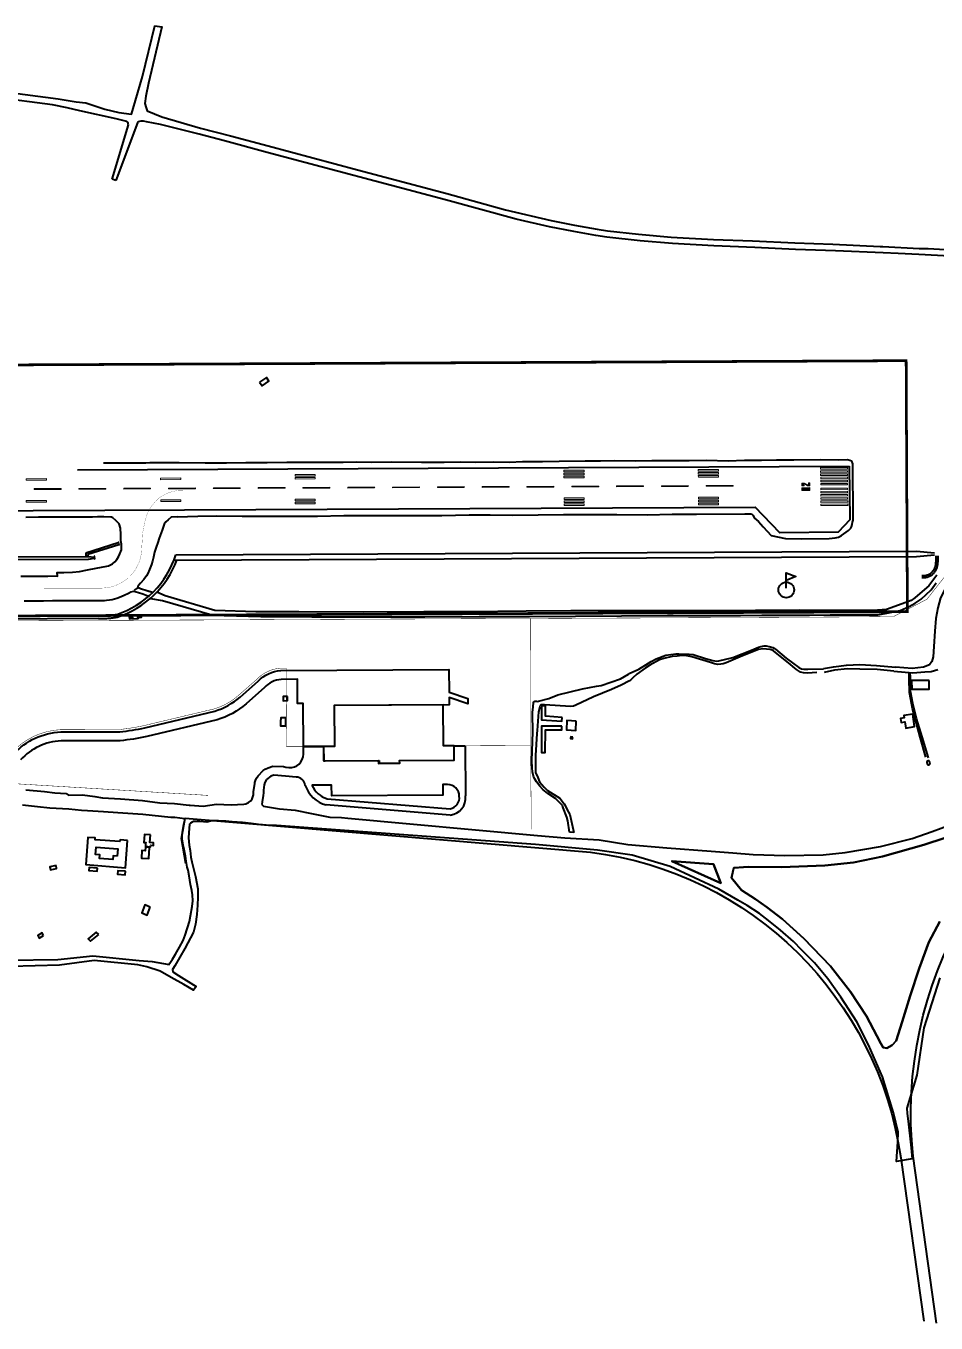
# Model space of a CAD drawing. Header units: metres. Extents: x 428 to 3974, y -4076 to 3914.
# Drawn here: x 898.875 to 899.315, y -366.821 to -366.194 of the extents above; entities that cross this region are included whole.
import ezdxf

# ---------------------------------------------------------------- set-up
doc = ezdxf.new("R2010")
doc.units = ezdxf.units.M
doc.header["$MEASUREMENT"] = 0
for name, pattern in [('CENTER', [50.8, 31.75, -6.35, 6.35, -6.35]), ('CONTINOUS', [0]), ('DASHED', [0.75, 0.5, -0.25]), ('HIDDEN', [9.525, 6.35, -3.175])]:
    doc.linetypes.add(name, pattern=pattern)
for name, color, linetype, lineweight in [('C-BLDG', 253, 'Continuous', 5), ('C-CLER-AERO', 253, 'Continuous', 5), ('C-EQPM-NAVD', 253, 'Continuous', 5), ('C-FENC-AIRF-SECU', 253, 'DASHED', 0), ('C-NTWK-WATR-AIRF', 253, 'HIDDEN', 0), ('C-ROAD-AIRF', 253, 'Continuous', 5), ('C-ROAD-LAND', 253, 'Continuous', 9), ('C-RUNN', 253, 'Continuous', 5), ('C-RUNN-CNTR', 253, 'Continuous', 18), ('C-RUNN-MARK', 253, 'Continuous', 0), ('C-RUNW-IDEN', 253, 'Continuous', 0), ('C-RUNW-MARK', 252, 'Continuous', 20), ('C-SHLD', 253, 'Continuous', 5)]:
    doc.layers.add(name, color=color, linetype=linetype, lineweight=lineweight)
doc.layers.add('C-STRM-HEAD WALL', color=253, linetype='Continuous')
doc.layers.add('C-TAXI-OTLN', color=4, linetype='Continuous')
doc.styles.add('ADPI R', font='swiss.ttf')
doc.linetypes.add('OLS', pattern='A,4,-2,4,-2,["OLS",ADPI R,S=1.2,R=0,X=-1.7,Y=-0.5],-2,4,-2,4,-2', length=26)

# ---------------------------------------------------------------- blocks, each defined once
blk = doc.blocks.new('Kholsi_Close-flat-4')
at = {"layer": 'C-STRM-HEAD WALL', "ltscale": 0.1}
for points in [[(-0.1, 1.5), (-1, 1.9)], [(0.1, -1.5), (-0.1, 1.5)], [(0.1, -1.5), (-0.7, -2)]]:
    blk.add_lwpolyline(points, dxfattribs=at)
blk = doc.blocks.new('Kholsi_Close-flat-5')
at = {"layer": 'C-STRM-HEAD WALL', "ltscale": 0.1, "elevation": -1323.5}
for points in [[(-2.8, 2.3), (-3.7, 2.5)], [(-1.9, -0.6), (-2.8, 2.3)], [(-1.9, -0.6), (-2.5, -1.3)]]:
    blk.add_lwpolyline(points, dxfattribs=at)
blk = doc.blocks.new('ID PISTE - 02-flat-1')
at = {"layer": 'C-RUNW-MARK'}
h = blk.add_hatch(color=256, dxfattribs=at)
h.paths.add_polyline_path([(-57, 1.1), (-57, 4.1), (-53.9, 4.1), (-50.4, 1.9), (-49.5, 1.9), (-49.5, 4.1), (-48, 4.1), (-48, 1.1), (-50.6, 1.1), (-54.1, 3.3), (-55.5, 3.3), (-55.5, 1.9), (-54.6, 1.9), (-54.6, 1.1)])
h.paths.add_polyline_path([(-57, -4.1), (-48, -4.1), (-48, -1.1), (-57, -1.1)])
h.paths.add_polyline_path([(-55.5, -1.9), (-55.5, -3.3), (-49.5, -3.3), (-49.5, -1.9)], flags=16)
at = {"layer": 'C-RUNW-MARK', "flags": 128}
for points in [[(-57, 1.1), (-57, 4.1), (-53.9, 4.1), (-50.4, 1.9), (-49.5, 1.9), (-49.5, 4.1), (-48, 4.1), (-48, 1.1), (-50.6, 1.1), (-54.1, 3.3), (-55.5, 3.3), (-55.5, 1.9), (-54.6, 1.9), (-54.6, 1.1)], [(-57, -4.1), (-48, -4.1), (-48, -1.1), (-57, -1.1)], [(-55.5, -1.9), (-55.5, -3.3), (-49.5, -3.3), (-49.5, -1.9)]]:
    blk.add_lwpolyline(points, close=True, dxfattribs=at)
blk = doc.blocks.new('*U204')
at = {"layer": 'C-RUNN-MARK'}
for points in [[(634049.6, 3064402.8), (634048.7, 3064403.2), (634037.8, 3064375.2), (634038.6, 3064374.9)], [(634031.3, 3064356.3), (634030.5, 3064356.6), (634019.6, 3064328.7), (634020.4, 3064328.4)], [(634013.1, 3064309.7), (634012.3, 3064310.1), (634001.3, 3064282.1), (634002.2, 3064281.8)], [(633994.9, 3064263.2), (633994, 3064263.5), (633983.1, 3064235.6), (633983.9, 3064235.3)], [(633976.6, 3064216.6), (633975.8, 3064217), (633964.8, 3064189), (633965.7, 3064188.7)], [(633958.4, 3064170.1), (633957.5, 3064170.4), (633946.6, 3064142.5), (633947.4, 3064142.1)], [(633940.1, 3064123.5), (633939.3, 3064123.9), (633928.3, 3064095.9), (633929.2, 3064095.6)], [(633921.9, 3064077), (633921, 3064077.3), (633910.1, 3064049.4), (633910.9, 3064049)], [(633903.6, 3064030.4), (633902.8, 3064030.7), (633891.9, 3064002.8), (633892.7, 3064002.5)], [(633885.4, 3063983.9), (633884.6, 3063984.2), (633873.6, 3063956.3), (633874.5, 3063955.9)], [(633867.2, 3063937.3), (633866.3, 3063937.6), (633855.4, 3063909.7), (633856.2, 3063909.4)], [(633848.9, 3063890.8), (633848.1, 3063891.1), (633837.1, 3063863.2), (633838, 3063862.8)], [(633830.7, 3063844.2), (633829.8, 3063844.5), (633818.9, 3063816.6), (633819.7, 3063816.3)], [(633812.4, 3063797.7), (633811.6, 3063798), (633800.6, 3063770), (633801.5, 3063769.7)], [(633794.2, 3063751.1), (633793.3, 3063751.4), (633782.4, 3063723.5), (633783.2, 3063723.2)], [(633775.9, 3063704.5), (633775.1, 3063704.9), (633764.2, 3063676.9), (633765, 3063676.6)]]:
    blk.add_hatch(color=256, dxfattribs=at).paths.add_polyline_path(points)
for points in [[(634048.7, 3064403.2), (634037.8, 3064375.2), (634038.6, 3064374.9), (634049.6, 3064402.8)], [(634030.5, 3064356.6), (634019.6, 3064328.7), (634020.4, 3064328.4), (634031.3, 3064356.3)], [(634012.3, 3064310.1), (634001.3, 3064282.1), (634002.2, 3064281.8), (634013.1, 3064309.7)], [(633994, 3064263.5), (633983.1, 3064235.6), (633983.9, 3064235.3), (633994.9, 3064263.2)], [(633975.8, 3064217), (633964.8, 3064189), (633965.7, 3064188.7), (633976.6, 3064216.6)], [(633957.5, 3064170.4), (633946.6, 3064142.5), (633947.4, 3064142.1), (633958.4, 3064170.1)], [(633939.3, 3064123.9), (633928.3, 3064095.9), (633929.2, 3064095.6), (633940.1, 3064123.5)], [(633921, 3064077.3), (633910.1, 3064049.4), (633910.9, 3064049), (633921.9, 3064077)], [(633902.8, 3064030.7), (633891.9, 3064002.8), (633892.7, 3064002.5), (633903.6, 3064030.4)], [(633884.6, 3063984.2), (633873.6, 3063956.3), (633874.5, 3063955.9), (633885.4, 3063983.9)], [(633866.3, 3063937.6), (633855.4, 3063909.7), (633856.2, 3063909.4), (633867.2, 3063937.3)], [(633848.1, 3063891.1), (633837.1, 3063863.2), (633838, 3063862.8), (633848.9, 3063890.8)], [(633829.8, 3063844.5), (633818.9, 3063816.6), (633819.7, 3063816.3), (633830.7, 3063844.2)], [(633811.6, 3063798), (633800.6, 3063770), (633801.5, 3063769.7), (633812.4, 3063797.7)], [(633793.3, 3063751.4), (633782.4, 3063723.5), (633783.2, 3063723.2), (633794.2, 3063751.1)], [(633775.1, 3063704.9), (633764.2, 3063676.9), (633765, 3063676.6), (633775.9, 3063704.5)]]:
    blk.add_lwpolyline(points, close=True, dxfattribs=at)
blk = doc.blocks.new('Sup 2400m-flat-2')
at = {"layer": 'C-RUNW-MARK'}
h = blk.add_hatch(color=256, dxfattribs=at)
h.paths.add_polyline_path([(-922.5, 13), (-922.5, 11.2), (-900, 11.2), (-900, 13)])
h.paths.add_polyline_path([(-922.5, -13.1), (-922.5, -11.3), (-900, -11.3), (-900, -13.1)])
h.paths.add_polyline_path([(-772.5, 13), (-772.5, 11.2), (-750, 11.2), (-750, 13)])
h.paths.add_polyline_path([(-772.5, -13.1), (-772.5, -11.3), (-750, -11.3), (-750, -13.1)])
h.paths.add_polyline_path([(-622.5, 16.3), (-622.5, 14.5), (-600, 14.5), (-600, 16.3)])
h.paths.add_polyline_path([(-600, 13), (-600, 11.2), (-622.5, 11.2), (-622.5, 13)])
h.paths.add_polyline_path([(-622.5, -16.4), (-622.5, -14.6), (-600, -14.6), (-600, -16.4)])
h.paths.add_polyline_path([(-600, -13.1), (-600, -11.3), (-622.5, -11.3), (-622.5, -13.1)])
h = blk.add_hatch(color=256, dxfattribs=at)
h.paths.add_polyline_path([(-322.5, 19.6), (-322.5, 17.8), (-300, 17.8), (-300, 19.6)])
h.paths.add_polyline_path([(-300, 16.3), (-300, 14.5), (-322.5, 14.5), (-322.5, 16.3)])
h.paths.add_polyline_path([(-322.5, 13), (-322.5, 11.2), (-300, 11.2), (-300, 13)])
h = blk.add_hatch(color=256, dxfattribs=at)
h.paths.add_polyline_path([(-172.5, 19.6), (-172.5, 17.8), (-150, 17.8), (-150, 19.6)])
h.paths.add_polyline_path([(-150, 16.3), (-150, 14.5), (-172.5, 14.5), (-172.5, 16.3)])
h.paths.add_polyline_path([(-172.5, 13), (-172.5, 11.2), (-150, 11.2), (-150, 13)])
h = blk.add_hatch(color=256, dxfattribs=at)
h.paths.add_polyline_path([(-322.5, -19.7), (-322.5, -17.9), (-300, -17.9), (-300, -19.7)])
h.paths.add_polyline_path([(-300, -16.4), (-300, -14.6), (-322.5, -14.6), (-322.5, -16.4)])
h.paths.add_polyline_path([(-322.5, -13.1), (-322.5, -11.3), (-300, -11.3), (-300, -13.1)])
h = blk.add_hatch(color=256, dxfattribs=at)
h.paths.add_polyline_path([(-172.5, -19.7), (-172.5, -17.9), (-150, -17.9), (-150, -19.7)])
h.paths.add_polyline_path([(-150, -16.4), (-150, -14.6), (-172.5, -14.6), (-172.5, -16.4)])
h.paths.add_polyline_path([(-172.5, -13.1), (-172.5, -11.3), (-150, -11.3), (-150, -13.1)])
for points in [[(-622.5, 16.3), (-622.5, 14.5), (-600, 14.5), (-600, 16.3)], [(-322.5, 19.6), (-322.5, 17.8), (-300, 17.8), (-300, 19.6)], [(-300, 16.3), (-300, 14.5), (-322.5, 14.5), (-322.5, 16.3)], [(-172.5, 19.6), (-172.5, 17.8), (-150, 17.8), (-150, 19.6)], [(-150, 16.3), (-150, 14.5), (-172.5, 14.5), (-172.5, 16.3)], [(-922.5, 13), (-922.5, 11.2), (-900, 11.2), (-900, 13)], [(-772.5, 13), (-772.5, 11.2), (-750, 11.2), (-750, 13)], [(-600, 13), (-600, 11.2), (-622.5, 11.2), (-622.5, 13)], [(-322.5, 13), (-322.5, 11.2), (-300, 11.2), (-300, 13)], [(-172.5, 13), (-172.5, 11.2), (-150, 11.2), (-150, 13)], [(-922.5, -13.1), (-922.5, -11.3), (-900, -11.3), (-900, -13.1)], [(-772.5, -13.1), (-772.5, -11.3), (-750, -11.3), (-750, -13.1)], [(-600, -13.1), (-600, -11.3), (-622.5, -11.3), (-622.5, -13.1)], [(-322.5, -13.1), (-322.5, -11.3), (-300, -11.3), (-300, -13.1)], [(-172.5, -13.1), (-172.5, -11.3), (-150, -11.3), (-150, -13.1)], [(-622.5, -16.4), (-622.5, -14.6), (-600, -14.6), (-600, -16.4)], [(-300, -16.4), (-300, -14.6), (-322.5, -14.6), (-322.5, -16.4)], [(-322.5, -19.7), (-322.5, -17.9), (-300, -17.9), (-300, -19.7)], [(-150, -16.4), (-150, -14.6), (-172.5, -14.6), (-172.5, -16.4)], [(-172.5, -19.7), (-172.5, -17.9), (-150, -17.9), (-150, -19.7)]]:
    blk.add_lwpolyline(points, close=True, dxfattribs=at)
blk = doc.blocks.new('SEUIL 45-flat-1')
at = {"layer": 'C-RUNW-IDEN'}
h = blk.add_hatch(color=256, dxfattribs=at)
h.paths.add_polyline_path([(-36, 21.2), (-6, 21.2), (-6, 19.4), (-36, 19.4)])
h.paths.add_polyline_path([(-36, 14.1), (-6, 14.1), (-6, 12.4), (-36, 12.4)])
h.paths.add_polyline_path([(-6, 10.6), (-36, 10.6), (-36, 8.8), (-6, 8.8)])
h.paths.add_polyline_path([(-36, 7.1), (-6, 7.1), (-6, 5.3), (-36, 5.3)])
h.paths.add_polyline_path([(-36, 3.5), (-6, 3.5), (-6, 1.8), (-36, 1.8)])
h.paths.add_polyline_path([(-6, 17.6), (-6, 15.9), (-36, 15.9), (-36, 17.6)])
h.paths.add_polyline_path([(-36, -21.2), (-6, -21.2), (-6, -19.4), (-36, -19.4)])
h.paths.add_polyline_path([(-36, -14.1), (-6, -14.1), (-6, -12.4), (-36, -12.4)])
h.paths.add_polyline_path([(-6, -10.6), (-36, -10.6), (-36, -8.8), (-6, -8.8)])
h.paths.add_polyline_path([(-36, -7.1), (-6, -7.1), (-6, -5.3), (-36, -5.3)])
h.paths.add_polyline_path([(-36, -3.5), (-6, -3.5), (-6, -1.8), (-36, -1.8)])
h.paths.add_polyline_path([(-6, -17.6), (-6, -15.9), (-36, -15.9), (-36, -17.6)])
blk.add_line((0, 22.5), (0, -22.5), dxfattribs=at)
for points in [[(-36, 21.2), (-6, 21.2), (-6, 19.4), (-36, 19.4)], [(-6, 17.6), (-6, 15.9), (-36, 15.9), (-36, 17.6)], [(-36, 14.1), (-6, 14.1), (-6, 12.4), (-36, 12.4)], [(-6, 10.6), (-36, 10.6), (-36, 8.8), (-6, 8.8)], [(-36, 7.1), (-6, 7.1), (-6, 5.3), (-36, 5.3)], [(-36, 3.5), (-6, 3.5), (-6, 1.8), (-36, 1.8)], [(-36, -3.5), (-6, -3.5), (-6, -1.8), (-36, -1.8)], [(-36, -7.1), (-6, -7.1), (-6, -5.3), (-36, -5.3)], [(-6, -10.6), (-36, -10.6), (-36, -8.8), (-6, -8.8)], [(-36, -14.1), (-6, -14.1), (-6, -12.4), (-36, -12.4)], [(-6, -17.6), (-6, -15.9), (-36, -15.9), (-36, -17.6)], [(-36, -21.2), (-6, -21.2), (-6, -19.4), (-36, -19.4)]]:
    blk.add_lwpolyline(points, close=True, dxfattribs=at)

msp = doc.modelspace()

# ---------------------------------------------------------------- linework, layer by layer
at = {"layer": 'C-BLDG', "lineweight": 40}
for points in [[(898.98811, -366.36661), (898.98931, -366.36833), (898.99261, -366.36605), (898.99141, -366.36432), (898.98811, -366.36661)], [(898.95247, -366.59922), (898.95039, -366.58709), (898.95207, -366.57734)]]:
    msp.add_lwpolyline(points, dxfattribs=at)
for points in [[(898.92599, -366.47982), (898.92512, -366.47989), (898.92529, -366.4809), (898.92616, -366.48083)], [(898.92915, -366.47945), (898.92661, -366.47972), (898.92687, -366.48098), (898.92941, -366.48071)], [(898.93076, -366.47923), (898.92985, -366.47938), (898.93009, -366.48032), (898.931, -366.48017)], [(899.31177, -366.51078), (899.30327, -366.51082), (899.30333, -366.51497), (899.31181, -366.51493)], [(899.00155, -366.51851), (898.9996, -366.51855), (898.9996, -366.52051), (899.00155, -366.52046)], [(899.07689, -366.52245), (899.02412, -366.52278), (899.02428, -366.54262), (899.01901, -366.54268), (899.01917, -366.54959), (899.04551, -366.54948), (899.04556, -366.55078), (899.05585, -366.55071), (899.05583, -366.54944), (899.08218, -366.54924), (899.08216, -366.54232), (899.07705, -366.54229)], [(899.13433, -366.52856), (899.12633, -366.52802), (899.12634, -366.52635), (899.12635, -366.52298), (899.1244, -366.523), (899.12434, -366.52979), (899.13421, -366.53033)], [(899.30389, -366.52706), (899.29956, -366.52767), (899.29971, -366.5288), (899.29789, -366.52907), (899.29817, -366.531), (899.3, -366.53072), (899.30044, -366.53371), (899.30475, -366.53304)], [(899.00074, -366.52882), (898.99832, -366.5288), (898.99823, -366.53062), (898.9983, -366.53261), (899.00074, -366.53262)], [(899.13417, -366.53285), (899.12436, -366.53282), (899.12433, -366.54553), (899.1262, -366.5456), (899.12625, -366.53466), (899.13418, -366.53462)], [(899.14115, -366.53032), (899.13665, -366.53013), (899.13643, -366.53463), (899.14094, -366.53488)], [(899.13949, -366.53807), (899.13854, -366.53791), (899.13847, -366.53871), (899.13941, -366.53888)], [(899.31215, -366.55046), (899.31207, -366.55017), (899.31199, -366.54994), (899.31185, -366.54977), (899.31171, -366.54963), (899.3114, -366.54951), (899.31124, -366.54953), (899.31106, -366.54957), (899.31089, -366.54972), (899.31072, -366.54995), (899.31065, -366.55008), (899.3106, -366.55035), (899.31064, -366.5506), (899.31068, -366.55083), (899.31075, -366.55101), (899.31091, -366.55132), (899.31096, -366.55139), (899.31105, -366.55149), (899.31118, -366.55155), (899.31129, -366.55157), (899.31141, -366.55158), (899.31156, -366.55155), (899.3117, -366.5515), (899.31182, -366.55145), (899.3119, -366.5514), (899.31199, -366.55132), (899.31208, -366.55119), (899.31216, -366.55098), (899.31219, -366.5507)], [(898.9243, -366.58799), (898.92072, -366.58772), (898.92063, -366.58859), (898.9087, -366.58774), (898.90872, -366.58682), (898.90517, -366.58657), (898.90416, -366.59973), (898.92331, -366.60119)], [(898.93541, -366.58538), (898.93257, -366.58518), (898.93225, -366.58899), (898.93309, -366.58903), (898.93305, -366.58972), (898.93296, -366.59085), (898.93546, -366.59104), (898.93553, -366.59033), (898.93681, -366.5904), (898.93691, -366.58919), (898.93512, -366.58899)], [(898.91934, -366.59556), (898.91727, -366.59541), (898.91713, -366.59724), (898.91075, -366.59676), (898.91089, -366.59492), (898.90882, -366.59476), (898.90909, -366.59128), (898.91961, -366.59204)], [(898.93492, -366.59142), (898.93293, -366.59125), (898.9328, -366.593), (898.93119, -366.5929), (898.93099, -366.59655), (898.93451, -366.59675)], [(898.88974, -366.60015), (898.88677, -366.60074), (898.88706, -366.60224), (898.89003, -366.60165)], [(898.90977, -366.60145), (898.90579, -366.60107), (898.90558, -366.60248), (898.90968, -366.60282)], [(898.92324, -366.6029), (898.91955, -366.60264), (898.91941, -366.6044), (898.9231, -366.60465)], [(898.93523, -366.62029), (898.93269, -366.61918), (898.93124, -366.62294), (898.93377, -366.62406)], [(898.8837, -366.63399), (898.88301, -366.63271), (898.88092, -366.63393), (898.88162, -366.63521)], [(898.91034, -366.63345), (898.9092, -366.63233), (898.90519, -366.63555), (898.90633, -366.63667)]]:
    msp.add_lwpolyline(points, close=True, dxfattribs=at)
for points in [[(899.3154, -366.82122), (899.30403, -366.74056, -0.327325), (899.41729, -366.54505), (899.45559, -366.52804), (899.54621, -366.48455, -0.253154), (899.56062, -366.48525), (899.64103, -366.53393), (899.62981, -366.55246)], [(898.95207, -366.57734), (899.14813, -366.59368, -0.338409), (899.29803, -366.74141), (899.30916, -366.82036)]]:
    msp.add_lwpolyline(points, format="xyb", dxfattribs=at)
at = {"layer": 'C-CLER-AERO', "linetype": 'OLS', "lineweight": 40, "const_width": 0.0013, "flags": 128}
msp.add_lwpolyline([(897.97941, -366.36248), (899.30065, -366.35622), (899.30124, -366.47751), (897.97998, -366.48377), (897.97941, -366.36248)], close=True, dxfattribs=at)
at = {"layer": 'C-EQPM-NAVD', "linetype": 'CONTINOUS', "lineweight": 40, "ltscale": 2}
msp.add_lwpolyline([(899.24269, -366.46617), (899.24265, -366.45867), (899.24736, -366.46052), (899.24267, -366.46242)], dxfattribs=at)
msp.add_circle((899.24269, -366.46696), 0.00377, dxfattribs=at)
at = {"layer": 'C-FENC-AIRF-SECU', "lineweight": 40, "ltscale": 0.2, "const_width": 0.000217, "flags": 128}
for points in [[(899.32265, -366.45224), (899.32285, -366.45491), (899.3196, -366.46019), (899.31398, -366.46729), (899.31075, -366.47144), (899.3039, -366.47503), (899.29815, -366.478), (899.29467, -366.4798), (899.28445, -366.47992), (899.27678, -366.47998), (899.26651, -366.48005), (899.25587, -366.48013), (899.2455, -366.48015), (899.23385, -366.48024), (899.22458, -366.48027), (899.21406, -366.4803), (899.20344, -366.48038), (899.19425, -366.48042), (899.1826, -366.48047), (899.17222, -366.48052), (899.11899, -366.48078), (899.11911, -366.54232), (899.11912, -366.54698), (899.11921, -366.55445), (899.11922, -366.56219), (899.11931, -366.56465), (899.11938, -366.56973), (899.11944, -366.57661), (899.11936, -366.5826)], [(899.11899, -366.48074), (898.60563, -366.48317)], [(899.00112, -366.54273), (899.00094, -366.50474)], [(899.01901, -366.54264), (899.00112, -366.54273)], [(899.08215, -366.54232), (899.11917, -366.54215)]]:
    msp.add_lwpolyline(points, dxfattribs=at)
for points in [[(898.60493, -366.49423), (898.63226, -366.50086), (898.65087, -366.50653, 0.055323), (898.66326, -366.50767, -0.094697), (898.69722, -366.5122, -0.217915), (898.72725, -366.54203, 0.214899), (898.74289, -366.55293), (898.9632, -366.56626)], [(899.00094, -366.50474), (898.99837, -366.50475, 0.183963), (898.98666, -366.51028), (898.97797, -366.5179, -0.11002), (898.96614, -366.52448), (898.93242, -366.53249, -0.027439), (898.92051, -366.53444), (898.89202, -366.5345, 0.198539), (898.86858, -366.54538, -0.166186), (898.8545, -366.55315), (898.79636, -366.54964)]]:
    msp.add_lwpolyline(points, format="xyb", dxfattribs=at)
at = {"layer": 'C-NTWK-WATR-AIRF', "lineweight": 40}
for points in [[(898.91977, -366.44419), (898.90416, -366.44922), (898.90417, -366.4508)], [(898.92008, -366.44514), (898.90516, -366.44994), (898.90516, -366.45079)], [(898.74206, -366.45188), (898.74934, -366.45099), (898.8339, -366.4506), (898.84254, -366.45139), (898.85138, -366.45105), (898.90542, -366.45079), (898.90818, -366.45115)], [(898.74207, -366.45253), (898.74935, -366.45335), (898.83391, -366.45293), (898.84255, -366.45206), (898.85139, -366.45232), (898.90543, -366.45207), (898.90818, -366.45168)], [(898.94678, -366.45255), (899.30572, -366.45085), (899.31437, -366.45001)], [(898.9477, -366.44995), (899.30571, -366.44826), (899.31436, -366.44902)]]:
    msp.add_lwpolyline(points, dxfattribs=at)
for points in [[(898.9477, -366.44995, -0.241082), (898.91904, -366.47884, -0.048428), (898.91033, -366.47954), (898.59996, -366.48101)], [(898.94817, -366.45255, -0.228219), (898.91936, -366.4801, -0.048841), (898.91033, -366.48084), (898.59997, -366.48231)], [(899.31594, -366.45059), (899.31595, -366.45362, -0.4712), (899.30815, -366.46094, -15.125777)], [(899.31497, -366.45059), (899.31498, -366.45365, -0.472608), (899.30828, -366.45997, -0.472608)]]:
    msp.add_lwpolyline(points, format="xyb", dxfattribs=at)
at = {"layer": 'C-ROAD-AIRF', "lineweight": 40}
for points in [[(898.92928, -366.46521), (898.92928, -366.46546), (898.92961, -366.46582), (898.93051, -366.46629), (898.93368, -366.46719), (898.93665, -366.4682)], [(898.96512, -366.47925), (898.98868, -366.47987), (899.01334, -366.48003), (899.04143, -366.48004), (899.06807, -366.48001), (899.09421, -366.4799), (899.11862, -366.47979), (899.18537, -366.47938), (899.19628, -366.4794), (899.20928, -366.47936), (899.22063, -366.47934), (899.23085, -366.47921), (899.24208, -366.47922), (899.25393, -366.4791), (899.26389, -366.47902), (899.27453, -366.47898), (899.28697, -366.47895), (899.29137, -366.47826), (899.29775, -366.47698), (899.30217, -366.47502), (899.30505, -366.47345), (899.30789, -366.47145), (899.31275, -366.46691), (899.31518, -366.46352)], [(899.31542, -366.45983), (899.31408, -366.46175), (899.31161, -366.46501), (899.30733, -366.46878), (899.30485, -366.47081), (899.303, -366.47213), (899.29875, -366.47373), (899.29112, -366.4764), (899.28677, -366.47679), (899.28229, -366.47688), (899.27876, -366.47686), (899.26272, -366.47685), (899.24913, -366.47683), (899.23838, -366.47686), (899.22776, -366.4769), (899.21433, -366.47702), (899.1949, -366.47716), (899.1857, -366.47709), (899.13852, -366.47706), (899.11701, -366.47724), (899.08946, -366.47753), (899.06746, -366.47759), (899.03849, -366.47767), (899.00706, -366.47754), (898.98633, -366.47749), (898.96657, -366.47689)], [(898.92591, -366.46788), (898.92729, -366.46765), (898.92966, -366.46821), (898.93164, -366.46889), (898.93492, -366.4701)], [(898.96512, -366.47925), (898.94121, -366.47223), (898.93562, -366.47125)], [(898.96657, -366.47689), (898.94247, -366.46986), (898.93844, -366.46814)]]:
    msp.add_lwpolyline(points, dxfattribs=at)
msp.add_lwpolyline([(898.8694, -366.54613, -0.198332), (898.89204, -366.53561), (898.92057, -366.53555, 0.027591), (898.93266, -366.53358), (898.96643, -366.52555, 0.110233), (898.9787, -366.51873), (898.98743, -366.51108, -0.184065), (898.99841, -366.50586), (899.07965, -366.50547), (899.0797, -366.51631), (899.08879, -366.51938), (899.0888, -366.52203), (899.07972, -366.519), (899.07973, -366.52252), (899.02419, -366.52278), (899.02428, -366.54262), (899.0093, -366.54269), (899.0092, -366.52186), (899.00644, -366.52187), (899.00638, -366.51015), (898.99861, -366.51019, 0.184587), (898.99044, -366.5142), (898.98157, -366.52198, -0.110969), (898.96754, -366.52974), (898.93363, -366.5378, -0.028164), (898.9208, -366.53988), (898.89214, -366.53994, 0.197416), (898.87259, -366.54905, -0.171728)], format="xyb", dxfattribs=at)
msp.add_arc((898.913, -366.44615), 0.02556, 304.89836, 310.91176, dxfattribs=at)
at = {"layer": 'C-ROAD-LAND', "lineweight": 40}
for p, q in [((898.88804, -366.23259), (898.84167, -366.22672)), ((898.89515, -366.23401), (898.88804, -366.23259)), ((898.90129, -366.23545), (898.89515, -366.23401)), ((898.9188, -366.2394), (898.90129, -366.23545)), ((898.92397, -366.24061), (898.9188, -366.2394)), ((898.9168, -366.26845), (898.92468, -366.24222)), ((898.92912, -366.24122), (898.91862, -366.26919)), ((898.92443, -366.241), (898.92397, -366.24061)), ((898.9246, -366.24152), (898.92443, -366.241)), ((898.92465, -366.24179), (898.9246, -366.24152)), ((898.92468, -366.24222), (898.92465, -366.24179)), ((898.92946, -366.24081), (898.92912, -366.24122)), ((898.93065, -366.24048), (898.92946, -366.24081)), ((898.92946, -366.24081), (898.92946, -366.24081)), ((898.93197, -366.2405), (898.93065, -366.24048)), ((898.93341, -366.24074), (898.93197, -366.2405)), ((898.9402, -366.24207), (898.93341, -366.24074)), ((898.95899, -366.24685), (898.9402, -366.24207)), ((898.97116, -366.25007), (898.95899, -366.24685)), ((898.99171, -366.25556), (898.97116, -366.25007)), ((899.07792, -366.27858), (898.99171, -366.25556)), ((898.91862, -366.26919), (898.9168, -366.26845)), ((899.11212, -366.2878), (899.07792, -366.27858)), ((899.12823, -366.29155), (899.11212, -366.2878)), ((899.14009, -366.29388), (899.12823, -366.29155)), ((899.1506, -366.29574), (899.14009, -366.29388)), ((899.15593, -366.29653), (899.1506, -366.29574)), ((899.17213, -366.29825), (899.15593, -366.29653)), ((899.18765, -366.29967), (899.17213, -366.29825)), ((899.20772, -366.30073), (899.18765, -366.29967)), ((899.22756, -366.30156), (899.20772, -366.30073)), ((899.24711, -366.30244), (899.22756, -366.30156)), ((899.26649, -366.30319), (899.24711, -366.30244)), ((899.28957, -366.30418), (899.26649, -366.30319)), ((899.29684, -366.30449), (899.28957, -366.30418)), ((899.3068, -366.30499), (899.29684, -366.30449)), ((899.32179, -366.3057), (899.3068, -366.30499)), ((899.0093, -366.54269), (899.01898, -366.54264)), ((899.00931, -366.54629), (899.0093, -366.54269)), ((899.01898, -366.54264), (899.01901, -366.54955)), ((899.08216, -366.54232), (899.08757, -366.5423)), ((899.0822, -366.54925), (899.08216, -366.54232)), ((899.08757, -366.5423), (899.08768, -366.56649)), ((898.99086, -366.5536), (898.99225, -366.55291)), ((898.99225, -366.55291), (898.99456, -366.55214)), ((898.99456, -366.55214), (898.99967, -366.55234)), ((898.99967, -366.55234), (899.00085, -366.55269)), ((899.00085, -366.55269), (899.00229, -366.5528)), ((899.01901, -366.54955), (899.01944, -366.54955)), ((899.01944, -366.54955), (899.01988, -366.54955)), ((899.01988, -366.54955), (899.04587, -366.54943)), ((899.04587, -366.54943), (899.04587, -366.55073)), ((899.04587, -366.55073), (899.05584, -366.55068)), ((899.05583, -366.54938), (899.0822, -366.54925)), ((899.05584, -366.55068), (899.05583, -366.54938)), ((898.98586, -366.56006), (898.98611, -366.5591)), ((898.98611, -366.5591), (898.98666, -366.55798)), ((898.98666, -366.55798), (898.9874, -366.55686)), ((898.9874, -366.55686), (898.98987, -366.55425)), ((898.98987, -366.55425), (898.99086, -366.5536)), ((898.99154, -366.55866), (898.99071, -366.56005)), ((898.99358, -366.55697), (898.99154, -366.55866)), ((898.99502, -366.55656), (898.99358, -366.55697)), ((899.00057, -366.55701), (898.99502, -366.55656)), ((899.0058, -366.55743), (899.00057, -366.55701)), ((898.87508, -366.5636), (898.88422, -366.56435)), ((898.88422, -366.56435), (898.88921, -366.56499)), ((898.88921, -366.56499), (898.89466, -366.5654)), ((898.89466, -366.5654), (898.89579, -366.56613)), ((898.98513, -366.56462), (898.98579, -366.56053)), ((898.98519, -366.566), (898.98513, -366.56462)), ((898.98579, -366.56053), (898.98586, -366.56006)), ((898.99005, -366.5651), (898.98993, -366.56624)), ((898.9903, -366.56111), (898.99005, -366.56376)), ((898.99005, -366.56376), (898.99005, -366.5651)), ((898.99071, -366.56005), (898.9903, -366.56111)), ((898.89579, -366.56613), (898.9026, -366.56595)), ((898.9026, -366.56595), (898.90842, -366.56673)), ((898.90842, -366.56673), (898.91222, -366.56747)), ((898.91222, -366.56747), (898.92084, -366.56798)), ((898.92084, -366.56798), (898.93149, -366.56878)), ((898.93149, -366.56878), (898.93994, -366.56979)), ((898.93994, -366.56979), (898.94696, -366.57025)), ((898.94696, -366.57025), (898.95415, -366.57102)), ((898.95415, -366.57102), (898.95453, -366.57105)), ((898.95453, -366.57105), (898.9609, -366.57143)), ((898.95453, -366.57105), (898.95453, -366.57105)), ((898.9609, -366.57143), (898.96735, -366.57057)), ((898.96735, -366.57057), (898.97441, -366.57088)), ((898.97441, -366.57088), (898.98055, -366.57051)), ((898.98055, -366.57051), (898.98146, -366.57034)), ((898.98146, -366.57034), (898.98284, -366.56968)), ((898.98284, -366.56968), (898.98393, -366.56894)), ((898.98393, -366.56894), (898.98458, -366.568)), ((898.98458, -366.568), (898.98519, -366.566)), ((898.98937, -366.56942), (898.98928, -366.57069)), ((898.98928, -366.57069), (898.99, -366.57153)), ((898.98993, -366.56624), (898.98937, -366.56942)), ((898.99, -366.57153), (898.99771, -366.57273)), ((899.08028, -366.57577), (899.02029, -366.57087)), ((898.99771, -366.57273), (899.00535, -366.57335)), ((899.00535, -366.57335), (899.01314, -366.57497)), ((899.01314, -366.57497), (899.02214, -366.5768)), ((899.02214, -366.5768), (899.02766, -366.57689)), ((899.02766, -366.57689), (899.03073, -366.57719)), ((899.03073, -366.57719), (899.12251, -366.58562)), ((899.30358, -366.58708), (899.31329, -366.58363)), ((899.31329, -366.58363), (899.32186, -366.58052)), ((899.12251, -366.58562), (899.13569, -366.58671)), ((899.13569, -366.58671), (899.15222, -366.58775)), ((899.15222, -366.58775), (899.16615, -366.59002)), ((899.16615, -366.59002), (899.1849, -366.59158)), ((899.27123, -366.5938), (899.28818, -366.591)), ((899.28818, -366.591), (899.30358, -366.58708)), ((899.1849, -366.59158), (899.20636, -366.59328)), ((899.20636, -366.59328), (899.2169, -366.594)), ((899.2169, -366.594), (899.22669, -366.59477)), ((899.22669, -366.59477), (899.24198, -366.59536)), ((899.24198, -366.59536), (899.26057, -366.59498)), ((899.26057, -366.59498), (899.27123, -366.5938))]:
    msp.add_line(p, q, dxfattribs=at)
at = {"layer": 'C-ROAD-LAND', "lineweight": 40, "ltscale": 0.3}
for p, q in [((899.2169, -366.4996), (899.22589, -366.49605)), ((899.22931, -366.49573), (899.22153, -366.49876)), ((899.22589, -366.49605), (899.22932, -366.4946)), ((899.23139, -366.49551), (899.22931, -366.49573)), ((899.22932, -366.4946), (899.23046, -366.49424)), ((899.23046, -366.49424), (899.23205, -366.49404)), ((899.23484, -366.49575), (899.23139, -366.49551)), ((899.23205, -366.49404), (899.23305, -366.49401)), ((899.23305, -366.49401), (899.2345, -366.49432)), ((899.2345, -366.49432), (899.23615, -366.49483)), ((899.23586, -366.49608), (899.23484, -366.49575)), ((899.23656, -366.49649), (899.23586, -366.49608)), ((899.23615, -366.49483), (899.23705, -366.49522)), ((899.24073, -366.49973), (899.23656, -366.49649)), ((899.23705, -366.49522), (899.23756, -366.49563)), ((899.23756, -366.49563), (899.24264, -366.49988)), ((899.17141, -366.50529), (899.17613, -366.50238)), ((899.17613, -366.50238), (899.17735, -366.50153)), ((899.18135, -366.50083), (899.17671, -366.50339)), ((899.17735, -366.50153), (899.17989, -366.5002)), ((899.17989, -366.5002), (899.1845, -366.49844)), ((899.18353, -366.50007), (899.18135, -366.50083)), ((899.18761, -366.49921), (899.18353, -366.50007)), ((899.1845, -366.49844), (899.18927, -366.49788)), ((899.18991, -366.49894), (899.18761, -366.49921)), ((899.18927, -366.49788), (899.19085, -366.49783)), ((899.19229, -366.4987), (899.18991, -366.49894)), ((899.19085, -366.49783), (899.19581, -366.49797)), ((899.19367, -366.49864), (899.19229, -366.4987)), ((899.19537, -366.49891), (899.19367, -366.49864)), ((899.19699, -366.49931), (899.19537, -366.49891)), ((899.19581, -366.49797), (899.19763, -366.49826)), ((899.20605, -366.50201), (899.19699, -366.49931)), ((899.19763, -366.49826), (899.20367, -366.50006)), ((899.20367, -366.50006), (899.20719, -366.50115)), ((899.20651, -366.50223), (899.20605, -366.50201)), ((899.20801, -366.50267), (899.20651, -366.50223)), ((899.20719, -366.50115), (899.20917, -366.50142)), ((899.20961, -366.50296), (899.20801, -366.50267)), ((899.20917, -366.50142), (899.21015, -366.50129)), ((899.21115, -366.50289), (899.20961, -366.50296)), ((899.21015, -366.50129), (899.21615, -366.49977)), ((899.21227, -366.50273), (899.21115, -366.50289)), ((899.21316, -366.50244), (899.21227, -366.50273)), ((899.21363, -366.50226), (899.21316, -366.50244)), ((899.22153, -366.49876), (899.21363, -366.50226)), ((899.21615, -366.49977), (899.2169, -366.4996)), ((899.24381, -366.50227), (899.24073, -366.49973)), ((899.24264, -366.49988), (899.24878, -366.50441)), ((899.24686, -366.50471), (899.24381, -366.50227)), ((899.16261, -366.50994), (899.16643, -366.50767)), ((899.16643, -366.50767), (899.16683, -366.50736)), ((899.16683, -366.50736), (899.17141, -366.50529)), ((899.16849, -366.50941), (899.16785, -366.51011)), ((899.1704, -366.50767), (899.16849, -366.50941)), ((899.17448, -366.50478), (899.1704, -366.50767)), ((899.17671, -366.50339), (899.17448, -366.50478)), ((899.24768, -366.50545), (899.24686, -366.50471)), ((899.24959, -366.50665), (899.24768, -366.50545)), ((899.24878, -366.50441), (899.25012, -366.50507)), ((899.25097, -366.50708), (899.24959, -366.50665)), ((899.25012, -366.50507), (899.25117, -366.5053)), ((899.25289, -366.50727), (899.25097, -366.50708)), ((899.25117, -366.5053), (899.2532, -366.5052)), ((899.25747, -366.50683), (899.25289, -366.50727)), ((899.2532, -366.5052), (899.26064, -366.50505)), ((899.13221, -366.5177), (899.14419, -366.51478)), ((899.14419, -366.51478), (899.15098, -366.51354)), ((899.15823, -366.51512), (899.14945, -366.51864)), ((899.15098, -366.51354), (899.15322, -366.51323)), ((899.15322, -366.51323), (899.16261, -366.50994)), ((899.16291, -366.51298), (899.15823, -366.51512)), ((899.16694, -366.51093), (899.16291, -366.51298)), ((899.16746, -366.51057), (899.16694, -366.51093)), ((899.16785, -366.51011), (899.16746, -366.51057)), ((899.12019, -366.52507), (899.12058, -366.52156)), ((899.12058, -366.52156), (899.12075, -366.52112)), ((899.12075, -366.52112), (899.12089, -366.52088)), ((899.12089, -366.52088), (899.12116, -366.52079)), ((899.12116, -366.52079), (899.12191, -366.52077)), ((899.12191, -366.52077), (899.12239, -366.52084)), ((899.12239, -366.52084), (899.12301, -366.52078)), ((899.12301, -366.52078), (899.12793, -366.51939)), ((899.12793, -366.51939), (899.13221, -366.5177)), ((899.14945, -366.51864), (899.14094, -366.5227)), ((899.12007, -366.52575), (899.12019, -366.52507)), ((899.1201, -366.52664), (899.12007, -366.52575)), ((899.12016, -366.53555), (899.1201, -366.52664)), ((899.12276, -366.52819), (899.12224, -366.53486)), ((899.12298, -366.52593), (899.12276, -366.52819)), ((899.12354, -366.52355), (899.12298, -366.52593)), ((899.12382, -366.52279), (899.12354, -366.52355)), ((899.12411, -366.52258), (899.12382, -366.52279)), ((899.1244, -366.52244), (899.12411, -366.52258)), ((899.12464, -366.52243), (899.1244, -366.52244)), ((899.12546, -366.52247), (899.12464, -366.52243)), ((899.1259, -366.52255), (899.12546, -366.52247)), ((899.13859, -366.52336), (899.1259, -366.52255)), ((899.13978, -366.52316), (899.13859, -366.52336)), ((899.14094, -366.5227), (899.13978, -366.52316)), ((899.11972, -366.54953), (899.12016, -366.53555)), ((899.12209, -366.53632), (899.12145, -366.54703)), ((899.12224, -366.53486), (899.12209, -366.53632)), ((899.12145, -366.54703), (899.1215, -366.55516)), ((899.11986, -366.5529), (899.11972, -366.54953)), ((899.12001, -366.55492), (899.11986, -366.5529)), ((899.12053, -366.55691), (899.12001, -366.55492)), ((899.12093, -366.55804), (899.12053, -366.55691)), ((899.12195, -366.55968), (899.12093, -366.55804)), ((899.1215, -366.55516), (899.12256, -366.55766)), ((899.12256, -366.55766), (899.12345, -366.55965)), ((899.12345, -366.55965), (899.12564, -366.56223)), ((899.12354, -366.56187), (899.12195, -366.55968)), ((899.12497, -366.56347), (899.12354, -366.56187)), ((899.1275, -366.56537), (899.12497, -366.56347)), ((899.12564, -366.56223), (899.1273, -366.56386)), ((899.1273, -366.56386), (899.13323, -366.56768)), ((899.13113, -366.56779), (899.1275, -366.56537)), ((899.13291, -366.56947), (899.13113, -366.56779)), ((899.13453, -366.57121), (899.13291, -366.56947)), ((899.13323, -366.56768), (899.13534, -366.57034)), ((899.13494, -366.57229), (899.13453, -366.57121)), ((899.13534, -366.57034), (899.1374, -366.57441)), ((899.13664, -366.57683), (899.13494, -366.57229)), ((899.13712, -366.57849), (899.13664, -366.57683)), ((899.1374, -366.57441), (899.13805, -366.57554)), ((899.13805, -366.57554), (899.14008, -366.58425)), ((899.13794, -366.58406), (899.13712, -366.57849)), ((899.14008, -366.58425), (899.13794, -366.58406))]:
    msp.add_line(p, q, dxfattribs=at)
at = {"layer": 'C-ROAD-LAND', "lineweight": 40}
for points in [[(898.84272, -366.22349), (898.89075, -366.22967), (898.89942, -366.23114), (898.90406, -366.2316), (898.9134, -366.23474), (898.92006, -366.23634), (898.92622, -366.23712), (898.92695, -366.23433), (898.93147, -366.21886), (898.93749, -366.19448), (898.94089, -366.19489), (898.93449, -366.22214), (898.9331, -366.22845), (898.93269, -366.2319), (898.9333, -366.23412), (898.93384, -366.23548), (898.94093, -366.23844), (898.95964, -366.24384), (898.97403, -366.24758), (898.99234, -366.25244), (899.0354, -366.26397), (899.07869, -366.2755), (899.10694, -366.28331), (899.12901, -366.28845), (899.14041, -366.29072), (899.15132, -366.2926), (899.15637, -366.29345), (899.17124, -366.29515), (899.18704, -366.29649), (899.20755, -366.2976), (899.2264, -366.29838), (899.24678, -366.29922), (899.26529, -366.2999), (899.28813, -366.30103), (899.28943, -366.30101), (899.30698, -366.302), (899.31131, -366.30204), (899.3278, -366.30298)], [(898.86693, -366.64595), (898.89056, -366.64562), (898.90756, -366.64379), (898.92996, -366.64602), (898.93618, -366.6466), (898.94437, -366.64789), (898.94437, -366.64789), (898.94466, -366.64739), (898.94605, -366.6454), (898.94753, -366.64291), (898.94947, -366.63959), (898.95115, -366.6364), (898.95221, -366.63376), (898.95426, -366.62716), (898.9548, -366.62441), (898.95555, -366.61987), (898.9558, -366.61715), (898.95577, -366.61438), (898.95535, -366.61225), (898.9548, -366.60929), (898.95404, -366.60514), (898.95356, -366.60238), (898.95314, -366.60094), (898.95271, -366.59797), (898.95226, -366.59565), (898.95172, -366.59237), (898.95126, -366.59036), (898.95074, -366.58753), (898.95065, -366.58535), (898.95101, -366.583), (898.95149, -366.58029), (898.95205, -366.57826), (898.95187, -366.57784), (898.95195, -366.57763), (898.94716, -366.57693), (898.94519, -366.57687), (898.93176, -366.57557), (898.91957, -366.57472), (898.91268, -366.57425), (898.90496, -366.57372), (898.90212, -366.57358), (898.89589, -366.57298), (898.88679, -366.57241), (898.88076, -366.57186), (898.8735, -366.57105)], [(899.31687, -366.65444), (899.30918, -366.67854), (899.30576, -366.70144), (899.30106, -366.71734), (899.30114, -366.72002), (899.30168, -366.72374), (899.30309, -366.73657), (899.30354, -366.74193), (899.296, -366.7432), (899.29668, -366.73363), (899.29674, -366.72901), (899.2945, -366.7197), (899.28922, -366.70219), (899.28241, -366.68674), (899.27683, -366.67572), (899.26908, -366.66372), (899.26275, -366.65483), (899.25634, -366.6471), (899.25018, -366.64098), (899.24623, -366.63689), (899.2399, -366.63138), (899.23405, -366.62663), (899.22979, -366.62335), (899.22383, -366.61946), (899.21929, -366.61681), (899.21014, -366.61156), (899.18655, -366.60065), (899.16818, -366.59517), (899.15151, -366.59278), (899.12152, -366.58999), (898.99636, -366.58083), (898.99328, -366.58087), (898.98756, -366.58027), (898.9841, -366.57979), (898.97979, -366.57937), (898.97491, -366.57909), (898.97184, -366.57877), (898.96828, -366.57861), (898.96499, -366.57853), (898.96264, -366.57922), (898.95929, -366.57895), (898.95621, -366.57891), (898.95552, -366.57923), (898.95466, -366.5796), (898.95427, -366.5802), (898.95389, -366.5843), (898.95378, -366.58671), (898.95407, -366.59034), (898.95449, -366.5929), (898.95486, -366.59606), (898.95539, -366.59833), (898.95596, -366.60092), (898.9571, -366.60543), (898.9582, -366.61144), (898.95832, -366.61546), (898.95819, -366.61937), (898.95777, -366.6238), (898.95713, -366.62842), (898.95618, -366.63227), (898.95191, -366.64021), (898.94723, -366.64864), (898.94609, -366.65036), (898.94616, -366.65152), (898.94886, -366.65326), (898.95751, -366.6586), (898.95616, -366.66033), (898.95144, -366.65764), (898.94544, -366.6542), (898.94003, -366.65119), (898.94003, -366.65119), (898.93359, -366.64905), (898.92935, -366.64805), (898.90811, -366.64599), (898.89134, -366.64822), (898.8679, -366.64886)], [(899.31692, -366.62721), (899.31167, -366.63711), (899.30687, -366.64984), (899.30254, -366.66305), (899.29868, -366.67574), (899.29577, -366.68492), (899.29384, -366.68696), (899.29127, -366.68838), (899.28947, -366.68802), (899.28836, -366.68621), (899.28644, -366.68237), (899.28154, -366.67292), (899.27376, -366.6612), (899.26406, -366.64875), (899.25116, -366.63541), (899.24085, -366.6261), (899.23329, -366.62027), (899.22776, -366.61636), (899.22109, -366.61204), (899.21624, -366.60615), (899.21729, -366.60127), (899.2243, -366.60081), (899.24042, -366.60096), (899.26142, -366.60009), (899.27525, -366.59873), (899.28919, -366.59572), (899.30927, -366.59021), (899.3195, -366.58671)], [(899.3195, -366.58671), (899.30927, -366.59021), (899.28919, -366.59572), (899.27525, -366.59873), (899.26142, -366.60009), (899.24042, -366.60096), (899.2243, -366.60081), (899.21772, -366.60124), (899.21754, -366.60127), (899.21738, -366.60133), (899.21728, -366.60144), (899.21721, -366.60166), (899.21624, -366.60615), (899.22109, -366.61204), (899.22776, -366.61636), (899.23329, -366.62027), (899.24085, -366.6261), (899.25116, -366.63541), (899.26406, -366.64875), (899.27376, -366.6612), (899.28154, -366.67292), (899.28644, -366.68237), (899.28836, -366.68621), (899.28947, -366.68802), (899.29127, -366.68838), (899.29384, -366.68696), (899.29577, -366.68492), (899.29868, -366.67574), (899.30254, -366.66305), (899.30687, -366.64984), (899.31167, -366.63711), (899.31692, -366.62721)]]:
    msp.add_lwpolyline(points, dxfattribs=at)
at = {"layer": 'C-ROAD-LAND', "lineweight": 40, "ltscale": 0.3, "flags": 128}
for points in [[(899.32269, -366.45221), (899.32393, -366.45203), (899.32513, -366.45287), (899.32591, -366.45408), (899.32574, -366.45613), (899.32336, -366.46037), (899.31998, -366.46547), (899.31727, -366.47078), (899.31597, -366.47566), (899.315, -366.48079), (899.3145, -366.48684), (899.31402, -366.4943), (899.31365, -366.49933), (899.31312, -366.50155), (899.31187, -366.50311), (899.30907, -366.50438), (899.30348, -366.50493), (899.2955, -366.50424)], [(899.26077, -366.50488), (899.26558, -366.50416), (899.27174, -366.50338), (899.27834, -366.50303), (899.28636, -366.5035), (899.2955, -366.50424)], [(899.29473, -366.50626), (899.28658, -366.50551), (899.27822, -366.50528), (899.27224, -366.50517), (899.26605, -366.50583), (899.26106, -366.50694)], [(899.29473, -366.50626), (899.30392, -366.50707), (899.30971, -366.50658), (899.3127, -366.50641), (899.316, -366.50537)], [(899.31024, -366.54777), (899.30742, -366.53808), (899.30522, -366.52983), (899.30375, -366.52435), (899.30233, -366.5165), (899.30214, -366.5099), (899.30217, -366.50691)], [(899.31141, -366.54814), (899.30832, -366.53804), (899.30572, -366.52908), (899.30388, -366.52192), (899.30273, -366.51586), (899.30271, -366.50932), (899.30258, -366.50695)]]:
    msp.add_lwpolyline(points, dxfattribs=at)
at = {"layer": 'C-ROAD-LAND', "lineweight": 40}
msp.add_lwpolyline([(899.01341, -366.56133, 0.226957), (899.02081, -366.56787), (899.0802, -366.57272, 0.406388), (899.08465, -366.56668), (899.08465, -366.56663, 0.414214), (899.07899, -366.56102), (899.07666, -366.56103), (899.07668, -366.56623), (899.02297, -366.56648), (899.02294, -366.56129)], format="xyb", close=True, dxfattribs=at)
for points in [[(899.21106, -366.60862), (899.18745, -366.59798), (899.20759, -366.59948)], [(899.20759, -366.59948), (899.18745, -366.59798), (899.21106, -366.60862)]]:
    msp.add_lwpolyline(points, close=True, dxfattribs=at)
for centre, radius, start, end in [((899.00281, -366.54633), 0.0065, 265.40576, 0.27137), ((899.00577, -366.56189), 0.00446, 6.19732, 89.63593), ((899.02395, -366.55687), 0.01447, 198.28041, 255.35147), ((899.07932, -366.56741), 0.00841, 276.55352, 6.32393)]:
    msp.add_arc(centre, radius, start, end, dxfattribs=at)
at = {"layer": 'C-RUNN', "lineweight": 40, "ltscale": 0.1}
for points in [[(898.90011, -366.40902), (899.27317, -366.40725)], [(899.27317, -366.40725), (899.27336, -366.43315), (899.26778, -366.43911), (899.23955, -366.43932), (899.22762, -366.42696)], [(898.74012, -366.42927), (898.9133, -366.42845), (898.95176, -366.42827), (899.22762, -366.42696)]]:
    msp.add_lwpolyline(points, dxfattribs=at)
at = {"layer": 'C-RUNN-CNTR', "linetype": 'CENTER', "lineweight": 40, "const_width": 0.0000866, "flags": 128}
msp.add_lwpolyline([(898.48048, -366.46802), (898.4877, -366.46798), (898.49636, -366.46796), (898.50581, -366.46792), (898.51334, -366.46789), (898.52083, -366.46783), (898.52518, -366.46786), (898.52924, -366.4678), (898.53371, -366.46779), (898.53954, -366.46773), (898.545, -366.46772), (898.54986, -366.4677), (898.55454, -366.46766), (898.55938, -366.46764), (898.56496, -366.46765), (898.57042, -366.46761), (898.57517, -366.46758), (898.58044, -366.46756), (898.58611, -366.46754), (898.59149, -366.46751), (898.59714, -366.46747), (898.60211, -366.46748), (898.60609, -366.46746), (898.60969, -366.46743), (898.61432, -366.46742), (898.62536, -366.46739), (898.63031, -366.46735), (898.63477, -366.46732), (898.64166, -366.4673), (898.64744, -366.4673), (898.65336, -366.46728), (898.66033, -366.46725), (898.66692, -366.46721), (898.6782, -366.46716), (898.68611, -366.46712), (898.69274, -366.4671), (898.69847, -366.46707), (898.70234, -366.46697), (898.7062, -366.46701), (898.71015, -366.46698), (898.71531, -366.46697), (898.71967, -366.46695), (898.72535, -366.46702), (898.73041, -366.46692), (898.73079, -366.46692), (898.73408, -366.46691), (898.73701, -366.4669), (898.73748, -366.46688), (898.74108, -366.46687), (898.74468, -366.46686), (898.74809, -366.46683), (898.75162, -366.46682), (898.75539, -366.4668), (898.75906, -366.4668), (898.76262, -366.46678), (898.76634, -366.46676), (898.76995, -366.46674), (898.77372, -366.46674), (898.77749, -366.4667), (898.7812, -366.46673), (898.78469, -366.46667), (898.78858, -366.46669), (898.79227, -366.46669), (898.79731, -366.46665), (898.80185, -366.46663), (898.80365, -366.46656), (898.81086, -366.46653), (898.81682, -366.46651), (898.8227, -366.46649), (898.82873, -366.46645), (898.83523, -366.46642), (898.84119, -366.46639), (898.84681, -366.46636), (898.85316, -366.46635), (898.8583, -366.46634), (898.86349, -366.46632), (898.86877, -366.46625), (898.87633, -366.46623), (898.87997, -366.46624), (898.88434, -366.46617), (898.89252, -366.46617), (898.897, -366.46616), (898.90145, -366.46614), (898.90885, -366.46613), (898.9119, -366.46611), (898.91375, -366.46597), (898.9154, -366.46573), (898.91716, -366.46532), (898.9187, -366.46476), (898.92028, -366.46404), (898.92188, -366.46317), (898.92336, -366.46221), (898.92456, -366.46124), (898.92563, -366.46018), (898.92654, -366.45919), (898.92737, -366.45819), (898.92813, -366.45717), (898.9291, -366.45532), (898.92968, -366.45403), (898.93014, -366.45292), (898.93057, -366.45148), (898.93087, -366.44993), (898.93105, -366.44859), (898.93122, -366.44577), (898.93141, -366.44275), (898.93161, -366.43952), (898.93206, -366.43695), (898.9325, -366.43486), (898.93273, -366.43383), (898.93308, -366.43254), (898.93342, -366.43132), (898.93385, -366.43017), (898.93423, -366.42928), (898.93464, -366.42855), (898.93519, -366.42758), (898.93596, -366.42648), (898.93689, -366.42525), (898.93755, -366.42445), (898.93834, -366.42368), (898.9389, -366.42311), (898.93958, -366.42255), (898.94068, -366.42183), (898.94177, -366.42118), (898.94276, -366.42066), (898.94393, -366.42014), (898.94555, -366.41961), (898.947, -366.41925), (898.94801, -366.41906), (898.94903, -366.41895), (898.95106, -366.41891)], dxfattribs=at)
at = {"layer": 'C-SHLD', "lineweight": 40}
for points in [[(899.2428, -366.40432), (899.238, -366.40435), (899.23068, -366.40448), (899.22247, -366.40452), (899.21459, -366.40477), (899.20417, -366.40448), (899.19572, -366.40456), (899.1898, -366.40457), (899.1778, -366.40462), (899.16992, -366.4047), (899.15982, -366.40461), (899.15287, -366.4048), (899.1455, -366.40476), (899.13293, -366.40501), (899.12486, -366.40503), (899.11518, -366.40504), (899.10898, -366.40541), (899.10131, -366.40518), (899.09239, -366.40536), (899.08515, -366.40532), (899.07742, -366.40535), (899.06634, -366.4054), (899.05201, -366.40529), (899.04205, -366.40545), (899.03481, -366.40533), (899.0286, -366.4054), (899.01947, -366.40544), (899.00982, -366.40547), (899.00135, -366.40542), (898.99181, -366.40555), (898.9814, -366.40562), (898.97212, -366.40577), (898.96185, -366.40572), (898.94922, -366.40564), (898.94693, -366.40563), (898.94477, -366.40564), (898.94287, -366.40563), (898.94092, -366.40565), (898.93898, -366.40565), (898.93711, -366.40565), (898.93513, -366.40565), (898.93318, -366.40566), (898.93134, -366.40567), (898.92929, -366.40568), (898.92727, -366.40569), (898.92541, -366.4057), (898.9236, -366.40571), (898.92174, -366.4057), (898.91972, -366.40573), (898.91745, -366.40572), (898.9152, -366.40575), (898.91269, -366.40577), (898.91267, -366.40577)], [(899.26336, -366.44218), (899.26632, -366.44181), (899.26794, -366.44155), (899.26934, -366.44074), (899.27059, -366.4399), (899.27274, -366.43827), (899.27387, -366.43722), (899.27431, -366.43652), (899.27449, -366.43538), (899.27479, -366.43419), (899.27504, -366.43321), (899.27497, -366.43179), (899.275, -366.42428), (899.27495, -366.41394), (899.27484, -366.40598), (899.27477, -366.40563), (899.27455, -366.40527), (899.27422, -366.40481), (899.27344, -366.40437), (899.2723, -366.40408), (899.26807, -366.40424), (899.25906, -366.4042), (899.2464, -366.4043), (899.2428, -366.40432)], [(898.94831, -366.43168), (898.94831, -366.43168), (898.95831, -366.43127), (898.96744, -366.43116), (898.97978, -366.43129), (898.99005, -366.43134), (899.00239, -366.43127), (899.01611, -366.43127), (899.0288, -366.43109), (899.03937, -366.43106), (899.05119, -366.431), (899.06202, -366.43099), (899.07617, -366.43101), (899.08949, -366.43077), (899.09965, -366.43077), (899.11026, -366.43083), (899.12278, -366.43076), (899.13501, -366.43061), (899.14922, -366.4305), (899.16085, -366.43059), (899.17545, -366.43063), (899.18757, -366.43034), (899.19934, -366.43031), (899.22273, -366.43027), (899.22583, -366.43022)], [(899.22583, -366.43022), (899.2265, -366.43091), (899.22739, -366.43227), (899.22928, -366.434), (899.23158, -366.43645), (899.23545, -366.44062), (899.24234, -366.44217), (899.24985, -366.44222), (899.26336, -366.44218)]]:
    msp.add_lwpolyline(points, dxfattribs=at)
for points in [[(898.87272, -366.46036, 0), (898.87932, -366.46031, 0), (898.8858, -366.46027, 0), (898.89013, -366.46025, 0), (898.89037, -366.46037, 0), (898.89023, -366.45858, 0), (898.89346, -366.45854, 0), (898.89768, -366.45846, 0), (898.90115, -366.45806, 0), (898.90497, -366.45731, 0), (898.90911, -366.45654, 0), (898.91421, -366.45556, 0), (898.91509, -366.45534, 0), (898.91612, -366.45486, 0), (898.91702, -366.45438, 0), (898.91813, -366.4534, 0), (898.91919, -366.45221, 0), (898.92, -366.45094, 0), (898.92059, -366.44951, 0), (898.92131, -366.44762, 0), (898.92131, -366.44494, 0), (898.92113, -366.44322, 0), (898.92112, -366.44021, 0), (898.92093, -366.43722, 0), (898.92031, -366.43507, 0), (898.91858, -366.43342, 0)], [(898.91858, -366.43342, 0), (898.91718, -366.43218, 0), (898.91652, -366.43179, 0), (898.91621, -366.43177, 0), (898.91287, -366.43174, 0), (898.90983, -366.43174, 0), (898.90736, -366.43179, 0), (898.90519, -366.43179, 0), (898.90201, -366.43181, 0), (898.89981, -366.4318, 0), (898.89655, -366.4318, 0), (898.89364, -366.43181, 0), (898.89066, -366.43187, 0), (898.88799, -366.43187, 0), (898.88125, -366.43188, 0), (898.87511, -366.43194, 0)]]:
    msp.add_polyline3d(points, dxfattribs=at)
at = {"layer": 'C-TAXI-OTLN', "color": 253, "lineweight": 40}
msp.add_lwpolyline([(898.87435, -366.47231), (898.87899, -366.47225), (898.88366, -366.47224), (898.8881, -366.47215), (898.8931, -366.47216), (898.89686, -366.47216), (898.90156, -366.47215), (898.90313, -366.47213), (898.90561, -366.4721), (898.90799, -366.47207), (898.91054, -366.47208), (898.91319, -366.47204), (898.9141, -366.47201), (898.91553, -366.4718), (898.91693, -366.47153), (898.91915, -366.47096), (898.92039, -366.47052), (898.92271, -366.46952), (898.92468, -366.4685), (898.92591, -366.46788)], dxfattribs=at)
msp.add_polyline3d([(898.94831, -366.43168, 0), (898.94539, -366.43186, 0), (898.94389, -366.4331, 0), (898.94284, -366.43408, 0), (898.94206, -366.43526, 0), (898.94098, -366.4381, 0), (898.93955, -366.44195, 0), (898.93887, -366.44411, 0), (898.93816, -366.44628, 0), (898.93727, -366.44879, 0), (898.9368, -366.45115, 0), (898.93641, -366.45303, 0), (898.93594, -366.45463, 0), (898.93499, -366.45706, 0), (898.93407, -366.45904, 0), (898.93341, -366.46011, 0), (898.93211, -366.462, 0), (898.93062, -366.46378, 0), (898.92961, -366.46482, 0), (898.92928, -366.46521, 0), (898.92928, -366.46546, 0), (898.92961, -366.46582, 0), (898.93051, -366.46629, 0), (898.93368, -366.46719, 0), (898.93647, -366.46814, 0)], dxfattribs=at)

# ---------------------------------------------------------------- block references
at = {"lineweight": 40, "xscale": 0.0004332000081494, "yscale": 0.0004332000081494, "zscale": 0.0004332000081494, "rotation": 0.2713628720925262}
for name, p in [('Sup 2400m-flat-2', (899.27495, -366.41699)), ('SEUIL 45-flat-1', (899.27495, -366.41699)), ('ID PISTE - 02-flat-1', (899.27495, -366.41699)), ('Kholsi_Close-flat-5', (898.92131, -366.44494, 0.57334)), ('Kholsi_Close-flat-4', (898.90853, -366.45139))]:
    msp.add_blockref(name, p, dxfattribs=at)
at = {"layer": 'C-RUNN-MARK', "lineweight": 40, "xscale": 0.0004331997910946999, "yscale": 0.0004331997910946999, "zscale": 0.0004331997910946999, "rotation": 111.6703719335296}
msp.add_blockref('*U204', (2233.98145, -131.47508), dxfattribs=at)

doc.saveas('drawing.dxf')
